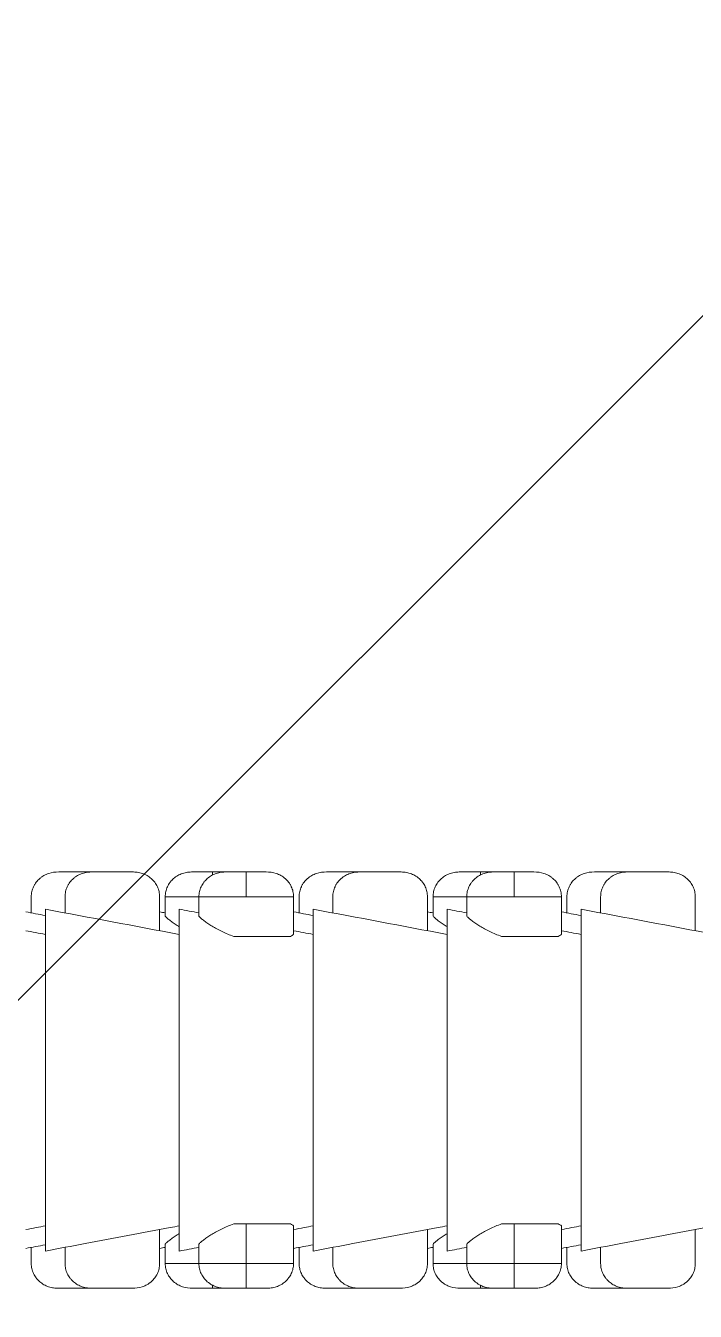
# Model space of a CAD drawing. Header units: millimetres. Extents: x 17284 to 19660, y -6011 to -2651.
# Drawn here: x 19226.22 to 19239.72, y -4939.39 to -4913.46 of the extents above; entities that cross this region are included whole.
import ezdxf

# ---------------------------------------------------------------- set-up
doc = ezdxf.new("R2010")
doc.units = ezdxf.units.MM
doc.layers.add('hatch', color=2, linetype='Continuous')

msp = doc.modelspace()

# ---------------------------------------------------------------- hatches: boundary and pattern name
at = {"layer": 'hatch'}
h = msp.add_hatch(dxfattribs=at)
h.set_pattern_fill('ANSI31', color=256, scale=5)
h.set_pattern_definition([(45, (4064.624, -113.49), (-11.22532, 11.22532), [])])
h.paths.add_polyline_path([(19201.381, -5647.37), (19251.381, -5647.37), (19251.381, -3576.803), (19201.381, -3576.803)])

# ---------------------------------------------------------------- linework, layer by layer
at = {"linetype": 'Continuous', "lineweight": 18, "extrusion": (-1, -2.22045e-16, 0)}
for p, q in [((19226.888, -4930.53), (19227.568, -4930.53)), ((19227.568, -4930.53), (19228.368, -4930.53)), ((19229.588, -4930.53), (19229.988, -4930.53)), ((19229.988, -4930.53), (19230.273, -4930.53)), ((19230.268, -4930.53), (19230.668, -4930.53)), ((19230.668, -4930.53), (19231.068, -4930.53)), ((19232.288, -4930.53), (19232.968, -4930.53)), ((19232.968, -4930.53), (19233.768, -4930.53)), ((19234.988, -4930.53), (19235.388, -4930.53)), ((19235.388, -4930.53), (19235.673, -4930.53)), ((19235.668, -4930.53), (19236.068, -4930.53)), ((19236.068, -4930.53), (19236.468, -4930.53)), ((19237.688, -4930.53), (19238.368, -4930.53)), ((19238.368, -4930.53), (19239.168, -4930.53)), ((19226.334, -4931.03), (19226.334, -4931.357)), ((19227.014, -4931.03), (19227.014, -4931.357)), ((19228.922, -4931.03), (19228.922, -4931.716)), ((19229.034, -4931.03), (19229.034, -4931.424)), ((19229.714, -4931.03), (19229.714, -4931.424)), ((19231.622, -4931.03), (19231.622, -4931.792)), ((19231.734, -4931.03), (19231.734, -4931.357)), ((19232.414, -4931.03), (19232.414, -4931.357)), ((19234.322, -4931.03), (19234.322, -4931.716)), ((19234.434, -4931.03), (19234.434, -4931.424)), ((19235.114, -4931.03), (19235.114, -4931.424)), ((19237.022, -4931.03), (19237.022, -4931.792)), ((19237.134, -4931.03), (19237.134, -4931.357)), ((19237.814, -4931.03), (19237.814, -4931.357)), ((19239.722, -4931.03), (19239.722, -4931.716)), ((19226.618, -4931.282), (19226.618, -4934.73)), ((19229.318, -4931.282), (19229.318, -4934.73)), ((19232.018, -4931.282), (19232.018, -4934.73)), ((19234.718, -4931.282), (19234.718, -4934.73)), ((19237.418, -4931.282), (19237.418, -4934.73)), ((19230.416, -4931.83), (19231.56, -4931.83)), ((19235.816, -4931.83), (19236.96, -4931.83)), ((19226.618, -4934.73), (19226.618, -4938.179)), ((19229.318, -4934.73), (19229.318, -4938.179)), ((19232.018, -4934.73), (19232.018, -4938.179)), ((19234.718, -4934.73), (19234.718, -4938.179)), ((19237.418, -4934.73), (19237.418, -4938.179)), ((19228.922, -4938.43), (19228.922, -4937.745)), ((19230.416, -4937.63), (19230.668, -4937.63)), ((19230.668, -4937.63), (19231.56, -4937.63)), ((19231.622, -4938.43), (19231.622, -4937.669)), ((19234.322, -4938.43), (19234.322, -4937.745)), ((19235.816, -4937.63), (19236.068, -4937.63)), ((19236.068, -4937.63), (19236.96, -4937.63)), ((19237.022, -4938.43), (19237.022, -4937.669)), ((19239.722, -4938.43), (19239.722, -4937.745)), ((19226.334, -4938.43), (19226.334, -4938.104)), ((19227.014, -4938.43), (19227.014, -4938.104)), ((19229.034, -4938.43), (19229.034, -4938.037)), ((19229.714, -4938.43), (19229.714, -4938.037)), ((19231.734, -4938.43), (19231.734, -4938.104)), ((19232.414, -4938.43), (19232.414, -4938.104)), ((19234.434, -4938.43), (19234.434, -4938.037)), ((19235.114, -4938.43), (19235.114, -4938.037)), ((19237.134, -4938.43), (19237.134, -4938.104)), ((19237.814, -4938.43), (19237.814, -4938.104)), ((19226.888, -4938.93), (19227.568, -4938.93)), ((19227.568, -4938.93), (19228.368, -4938.93)), ((19229.988, -4938.93), (19229.588, -4938.93)), ((19230.268, -4938.93), (19229.988, -4938.93)), ((19230.668, -4938.93), (19230.268, -4938.93)), ((19231.068, -4938.93), (19230.668, -4938.93)), ((19232.288, -4938.93), (19232.968, -4938.93)), ((19232.968, -4938.93), (19233.768, -4938.93)), ((19235.388, -4938.93), (19234.988, -4938.93)), ((19235.672, -4938.93), (19235.388, -4938.93)), ((19236.068, -4938.93), (19235.668, -4938.93)), ((19236.468, -4938.93), (19236.068, -4938.93)), ((19237.688, -4938.93), (19238.368, -4938.93)), ((19238.368, -4938.93), (19239.168, -4938.93))]:
    msp.add_line(p, q, dxfattribs=at)
at = {"linetype": 'Continuous', "lineweight": 13, "extrusion": (-1, -2.22045e-16, 0)}
for p, q in [((19229.988, -4930.53), (19229.988, -4930.593)), ((19230.668, -4930.53), (19230.668, -4931.03)), ((19235.388, -4930.53), (19235.388, -4930.593)), ((19236.068, -4930.53), (19236.068, -4931.03)), ((19229.71, -4931.03), (19229.034, -4931.03)), ((19230.668, -4931.03), (19229.714, -4931.03)), ((19231.622, -4931.03), (19230.668, -4931.03)), ((19235.11, -4931.03), (19234.434, -4931.03)), ((19236.068, -4931.03), (19235.114, -4931.03)), ((19237.022, -4931.03), (19236.068, -4931.03)), ((19230.668, -4938.43), (19230.668, -4937.63)), ((19236.068, -4938.43), (19236.068, -4937.63)), ((19229.034, -4938.43), (19229.709, -4938.43)), ((19229.714, -4938.43), (19230.668, -4938.43)), ((19230.668, -4938.43), (19231.622, -4938.43)), ((19230.668, -4938.93), (19230.668, -4938.43)), ((19234.434, -4938.43), (19235.109, -4938.43)), ((19235.114, -4938.43), (19236.068, -4938.43)), ((19236.068, -4938.43), (19237.022, -4938.43)), ((19236.068, -4938.93), (19236.068, -4938.43)), ((19229.988, -4938.93), (19229.988, -4938.867)), ((19235.388, -4938.93), (19235.388, -4938.867))]:
    msp.add_line(p, q, dxfattribs=at)
at = {"linetype": 'Continuous', "lineweight": 18}
for points, knots in [([(19226.888, -4930.53), (19226.819, -4930.53), (19226.75, -4930.54), (19226.668, -4930.567), (19226.652, -4930.574), (19226.62, -4930.588), (19226.589, -4930.603), (19226.56, -4930.621), (19226.538, -4930.636), (19226.531, -4930.642), (19226.518, -4930.652), (19226.511, -4930.658), (19226.478, -4930.686), (19226.454, -4930.712), (19226.423, -4930.753), (19226.413, -4930.767), (19226.399, -4930.79), (19226.395, -4930.797), (19226.387, -4930.813), (19226.383, -4930.82), (19226.365, -4930.86), (19226.354, -4930.892), (19226.342, -4930.943), (19226.339, -4930.961), (19226.335, -4930.995), (19226.334, -4931.013), (19226.334, -4931.03)], [0, 0, 0, 0, 0.25, 0.25, 0.3125, 0.3125, 0.375, 0.4375, 0.4375, 0.46875, 0.46875, 0.5, 0.5, 0.625, 0.625, 0.6875, 0.6875, 0.71875, 0.71875, 0.75, 0.75, 0.875, 0.875, 0.9375, 0.9375, 1, 1, 1, 1]), ([(19227.568, -4930.53), (19227.498, -4930.53), (19227.43, -4930.54), (19227.347, -4930.567), (19227.331, -4930.574), (19227.299, -4930.588), (19227.268, -4930.603), (19227.239, -4930.621), (19227.218, -4930.636), (19227.211, -4930.642), (19227.197, -4930.652), (19227.19, -4930.658), (19227.157, -4930.686), (19227.133, -4930.712), (19227.102, -4930.753), (19227.092, -4930.767), (19227.079, -4930.79), (19227.074, -4930.797), (19227.066, -4930.813), (19227.062, -4930.82), (19227.044, -4930.86), (19227.033, -4930.892), (19227.022, -4930.943), (19227.019, -4930.961), (19227.015, -4930.995), (19227.014, -4931.013), (19227.014, -4931.03)], [0, 0, 0, 0, 0.25, 0.25, 0.3125, 0.3125, 0.375, 0.4375, 0.4375, 0.46875, 0.46875, 0.5, 0.5, 0.625, 0.625, 0.6875, 0.6875, 0.71875, 0.71875, 0.75, 0.75, 0.875, 0.875, 0.9375, 0.9375, 1, 1, 1, 1]), ([(19228.922, -4931.03), (19228.922, -4930.995), (19228.918, -4930.961), (19228.907, -4930.91), (19228.902, -4930.894), (19228.891, -4930.861), (19228.884, -4930.844), (19228.863, -4930.797), (19228.845, -4930.768), (19228.818, -4930.733), (19228.813, -4930.726), (19228.802, -4930.713), (19228.784, -4930.693), (19228.753, -4930.663), (19228.726, -4930.642), (19228.698, -4930.622), (19228.683, -4930.613), (19228.637, -4930.587), (19228.606, -4930.573), (19228.556, -4930.557), (19228.54, -4930.552), (19228.506, -4930.544), (19228.489, -4930.54), (19228.437, -4930.533), (19228.403, -4930.53), (19228.368, -4930.53)], [0, 0, 0, 0, 0.125, 0.125, 0.1875, 0.1875, 0.25, 0.25, 0.375, 0.375, 0.40625, 0.40625, 0.4375, 0.5, 0.5625, 0.5625, 0.625, 0.625, 0.75, 0.75, 0.8125, 0.8125, 0.875, 0.875, 1, 1, 1, 1]), ([(19229.034, -4931.03), (19229.034, -4930.995), (19229.038, -4930.961), (19229.049, -4930.91), (19229.054, -4930.894), (19229.065, -4930.861), (19229.072, -4930.844), (19229.094, -4930.797), (19229.111, -4930.768), (19229.138, -4930.733), (19229.143, -4930.726), (19229.154, -4930.713), (19229.172, -4930.693), (19229.203, -4930.663), (19229.23, -4930.642), (19229.259, -4930.622), (19229.273, -4930.613), (19229.319, -4930.587), (19229.35, -4930.573), (19229.4, -4930.557), (19229.417, -4930.552), (19229.45, -4930.544), (19229.468, -4930.54), (19229.519, -4930.533), (19229.553, -4930.53), (19229.588, -4930.53)], [0, 0, 0, 0, 0.125, 0.125, 0.1875, 0.1875, 0.25, 0.25, 0.375, 0.375, 0.40625, 0.40625, 0.4375, 0.5, 0.5625, 0.5625, 0.625, 0.625, 0.75, 0.75, 0.8125, 0.8125, 0.875, 0.875, 1, 1, 1, 1]), ([(19229.714, -4931.03), (19229.714, -4930.995), (19229.718, -4930.961), (19229.729, -4930.91), (19229.734, -4930.894), (19229.745, -4930.861), (19229.751, -4930.844), (19229.773, -4930.797), (19229.791, -4930.768), (19229.817, -4930.733), (19229.823, -4930.726), (19229.834, -4930.713), (19229.851, -4930.693), (19229.882, -4930.663), (19229.91, -4930.642), (19229.938, -4930.622), (19229.953, -4930.613), (19229.998, -4930.587), (19230.03, -4930.573), (19230.079, -4930.557), (19230.096, -4930.552), (19230.13, -4930.544), (19230.147, -4930.54), (19230.198, -4930.533), (19230.233, -4930.53), (19230.268, -4930.53)], [0, 0, 0, 0, 0.125, 0.125, 0.1875, 0.1875, 0.25, 0.25, 0.375, 0.375, 0.40625, 0.40625, 0.4375, 0.5, 0.5625, 0.5625, 0.625, 0.625, 0.75, 0.75, 0.8125, 0.8125, 0.875, 0.875, 1, 1, 1, 1]), ([(19231.068, -4930.53), (19231.138, -4930.53), (19231.206, -4930.54), (19231.288, -4930.567), (19231.305, -4930.574), (19231.336, -4930.588), (19231.367, -4930.603), (19231.397, -4930.621), (19231.418, -4930.636), (19231.425, -4930.642), (19231.439, -4930.652), (19231.445, -4930.658), (19231.479, -4930.686), (19231.502, -4930.712), (19231.534, -4930.753), (19231.543, -4930.767), (19231.557, -4930.79), (19231.561, -4930.797), (19231.569, -4930.813), (19231.573, -4930.82), (19231.592, -4930.86), (19231.603, -4930.892), (19231.614, -4930.943), (19231.617, -4930.961), (19231.621, -4930.995), (19231.622, -4931.013), (19231.622, -4931.03)], [0, 0, 0, 0, 0.25, 0.25, 0.3125, 0.3125, 0.375, 0.4375, 0.4375, 0.46875, 0.46875, 0.5, 0.5, 0.625, 0.625, 0.6875, 0.6875, 0.71875, 0.71875, 0.75, 0.75, 0.875, 0.875, 0.9375, 0.9375, 1, 1, 1, 1]), ([(19232.288, -4930.53), (19232.219, -4930.53), (19232.15, -4930.54), (19232.068, -4930.567), (19232.052, -4930.574), (19232.02, -4930.588), (19231.989, -4930.603), (19231.96, -4930.621), (19231.938, -4930.636), (19231.931, -4930.642), (19231.918, -4930.652), (19231.911, -4930.658), (19231.878, -4930.686), (19231.854, -4930.712), (19231.823, -4930.753), (19231.813, -4930.767), (19231.799, -4930.79), (19231.795, -4930.797), (19231.787, -4930.813), (19231.783, -4930.82), (19231.765, -4930.86), (19231.754, -4930.892), (19231.742, -4930.943), (19231.739, -4930.961), (19231.735, -4930.995), (19231.734, -4931.013), (19231.734, -4931.03)], [0, 0, 0, 0, 0.25, 0.25, 0.3125, 0.3125, 0.375, 0.4375, 0.4375, 0.46875, 0.46875, 0.5, 0.5, 0.625, 0.625, 0.6875, 0.6875, 0.71875, 0.71875, 0.75, 0.75, 0.875, 0.875, 0.9375, 0.9375, 1, 1, 1, 1]), ([(19232.968, -4930.53), (19232.898, -4930.53), (19232.83, -4930.54), (19232.747, -4930.567), (19232.731, -4930.574), (19232.699, -4930.588), (19232.668, -4930.603), (19232.639, -4930.621), (19232.618, -4930.636), (19232.611, -4930.642), (19232.597, -4930.652), (19232.59, -4930.658), (19232.557, -4930.686), (19232.533, -4930.712), (19232.502, -4930.753), (19232.492, -4930.767), (19232.479, -4930.79), (19232.474, -4930.797), (19232.466, -4930.813), (19232.462, -4930.82), (19232.444, -4930.86), (19232.433, -4930.892), (19232.422, -4930.943), (19232.419, -4930.961), (19232.415, -4930.995), (19232.414, -4931.013), (19232.414, -4931.03)], [0, 0, 0, 0, 0.25, 0.25, 0.3125, 0.3125, 0.375, 0.4375, 0.4375, 0.46875, 0.46875, 0.5, 0.5, 0.625, 0.625, 0.6875, 0.6875, 0.71875, 0.71875, 0.75, 0.75, 0.875, 0.875, 0.9375, 0.9375, 1, 1, 1, 1]), ([(19234.322, -4931.03), (19234.322, -4930.995), (19234.318, -4930.961), (19234.307, -4930.91), (19234.302, -4930.894), (19234.291, -4930.861), (19234.284, -4930.844), (19234.263, -4930.797), (19234.245, -4930.768), (19234.218, -4930.733), (19234.213, -4930.726), (19234.202, -4930.713), (19234.184, -4930.693), (19234.153, -4930.663), (19234.126, -4930.642), (19234.098, -4930.622), (19234.083, -4930.613), (19234.037, -4930.587), (19234.006, -4930.573), (19233.956, -4930.557), (19233.94, -4930.552), (19233.906, -4930.544), (19233.889, -4930.54), (19233.837, -4930.533), (19233.803, -4930.53), (19233.768, -4930.53)], [0, 0, 0, 0, 0.125, 0.125, 0.1875, 0.1875, 0.25, 0.25, 0.375, 0.375, 0.40625, 0.40625, 0.4375, 0.5, 0.5625, 0.5625, 0.625, 0.625, 0.75, 0.75, 0.8125, 0.8125, 0.875, 0.875, 1, 1, 1, 1]), ([(19234.434, -4931.03), (19234.434, -4930.995), (19234.438, -4930.961), (19234.449, -4930.91), (19234.454, -4930.894), (19234.465, -4930.861), (19234.472, -4930.844), (19234.494, -4930.797), (19234.511, -4930.768), (19234.538, -4930.733), (19234.543, -4930.726), (19234.554, -4930.713), (19234.572, -4930.693), (19234.603, -4930.663), (19234.63, -4930.642), (19234.659, -4930.622), (19234.673, -4930.613), (19234.719, -4930.587), (19234.75, -4930.573), (19234.8, -4930.557), (19234.817, -4930.552), (19234.85, -4930.544), (19234.868, -4930.54), (19234.919, -4930.533), (19234.953, -4930.53), (19234.988, -4930.53)], [0, 0, 0, 0, 0.125, 0.125, 0.1875, 0.1875, 0.25, 0.25, 0.375, 0.375, 0.40625, 0.40625, 0.4375, 0.5, 0.5625, 0.5625, 0.625, 0.625, 0.75, 0.75, 0.8125, 0.8125, 0.875, 0.875, 1, 1, 1, 1]), ([(19235.114, -4931.03), (19235.114, -4930.995), (19235.118, -4930.961), (19235.129, -4930.91), (19235.134, -4930.894), (19235.145, -4930.861), (19235.151, -4930.844), (19235.173, -4930.797), (19235.191, -4930.768), (19235.217, -4930.733), (19235.223, -4930.726), (19235.234, -4930.713), (19235.251, -4930.693), (19235.282, -4930.663), (19235.31, -4930.642), (19235.338, -4930.622), (19235.353, -4930.613), (19235.398, -4930.587), (19235.43, -4930.573), (19235.479, -4930.557), (19235.496, -4930.552), (19235.53, -4930.544), (19235.547, -4930.54), (19235.598, -4930.533), (19235.633, -4930.53), (19235.668, -4930.53)], [0, 0, 0, 0, 0.125, 0.125, 0.1875, 0.1875, 0.25, 0.25, 0.375, 0.375, 0.40625, 0.40625, 0.4375, 0.5, 0.5625, 0.5625, 0.625, 0.625, 0.75, 0.75, 0.8125, 0.8125, 0.875, 0.875, 1, 1, 1, 1]), ([(19236.468, -4930.53), (19236.538, -4930.53), (19236.606, -4930.54), (19236.688, -4930.567), (19236.705, -4930.574), (19236.736, -4930.588), (19236.767, -4930.603), (19236.797, -4930.621), (19236.818, -4930.636), (19236.825, -4930.642), (19236.839, -4930.652), (19236.845, -4930.658), (19236.879, -4930.686), (19236.902, -4930.712), (19236.934, -4930.753), (19236.943, -4930.767), (19236.957, -4930.79), (19236.961, -4930.797), (19236.969, -4930.813), (19236.973, -4930.82), (19236.992, -4930.86), (19237.003, -4930.892), (19237.014, -4930.943), (19237.017, -4930.961), (19237.021, -4930.995), (19237.022, -4931.013), (19237.022, -4931.03)], [0, 0, 0, 0, 0.25, 0.25, 0.3125, 0.3125, 0.375, 0.4375, 0.4375, 0.46875, 0.46875, 0.5, 0.5, 0.625, 0.625, 0.6875, 0.6875, 0.71875, 0.71875, 0.75, 0.75, 0.875, 0.875, 0.9375, 0.9375, 1, 1, 1, 1]), ([(19237.688, -4930.53), (19237.619, -4930.53), (19237.55, -4930.54), (19237.468, -4930.567), (19237.452, -4930.574), (19237.42, -4930.588), (19237.389, -4930.603), (19237.36, -4930.621), (19237.338, -4930.636), (19237.331, -4930.642), (19237.318, -4930.652), (19237.311, -4930.658), (19237.278, -4930.686), (19237.254, -4930.712), (19237.223, -4930.753), (19237.213, -4930.767), (19237.199, -4930.79), (19237.195, -4930.797), (19237.187, -4930.813), (19237.183, -4930.82), (19237.165, -4930.86), (19237.154, -4930.892), (19237.142, -4930.943), (19237.139, -4930.961), (19237.135, -4930.995), (19237.134, -4931.013), (19237.134, -4931.03)], [0, 0, 0, 0, 0.25, 0.25, 0.3125, 0.3125, 0.375, 0.4375, 0.4375, 0.46875, 0.46875, 0.5, 0.5, 0.625, 0.625, 0.6875, 0.6875, 0.71875, 0.71875, 0.75, 0.75, 0.875, 0.875, 0.9375, 0.9375, 1, 1, 1, 1]), ([(19238.368, -4930.53), (19238.298, -4930.53), (19238.23, -4930.54), (19238.147, -4930.567), (19238.131, -4930.574), (19238.099, -4930.588), (19238.068, -4930.603), (19238.039, -4930.621), (19238.018, -4930.636), (19238.011, -4930.642), (19237.997, -4930.652), (19237.99, -4930.658), (19237.957, -4930.686), (19237.933, -4930.712), (19237.902, -4930.753), (19237.892, -4930.767), (19237.879, -4930.79), (19237.874, -4930.797), (19237.866, -4930.813), (19237.862, -4930.82), (19237.844, -4930.86), (19237.833, -4930.892), (19237.822, -4930.943), (19237.819, -4930.961), (19237.815, -4930.995), (19237.814, -4931.013), (19237.814, -4931.03)], [0, 0, 0, 0, 0.25, 0.25, 0.3125, 0.3125, 0.375, 0.4375, 0.4375, 0.46875, 0.46875, 0.5, 0.5, 0.625, 0.625, 0.6875, 0.6875, 0.71875, 0.71875, 0.75, 0.75, 0.875, 0.875, 0.9375, 0.9375, 1, 1, 1, 1]), ([(19239.722, -4931.03), (19239.722, -4930.995), (19239.718, -4930.961), (19239.707, -4930.91), (19239.702, -4930.894), (19239.691, -4930.861), (19239.684, -4930.844), (19239.663, -4930.797), (19239.645, -4930.768), (19239.618, -4930.733), (19239.613, -4930.726), (19239.602, -4930.713), (19239.584, -4930.693), (19239.553, -4930.663), (19239.526, -4930.642), (19239.498, -4930.622), (19239.483, -4930.613), (19239.437, -4930.587), (19239.406, -4930.573), (19239.356, -4930.557), (19239.34, -4930.552), (19239.306, -4930.544), (19239.289, -4930.54), (19239.237, -4930.533), (19239.203, -4930.53), (19239.168, -4930.53)], [0, 0, 0, 0, 0.125, 0.125, 0.1875, 0.1875, 0.25, 0.25, 0.375, 0.375, 0.40625, 0.40625, 0.4375, 0.5, 0.5625, 0.5625, 0.625, 0.625, 0.75, 0.75, 0.8125, 0.8125, 0.875, 0.875, 1, 1, 1, 1]), ([(19229.034, -4931.424), (19229.048, -4931.438), (19229.063, -4931.453), (19229.099, -4931.484), (19229.119, -4931.5), (19229.152, -4931.525), (19229.164, -4931.534), (19229.189, -4931.552), (19229.202, -4931.56), (19229.242, -4931.587), (19229.27, -4931.606), (19229.303, -4931.625), (19229.305, -4931.627), (19229.308, -4931.629)], [0, 0, 0, 0, 0.244671, 0.244671, 0.489341, 0.489341, 0.611677, 0.611677, 0.734012, 0.734012, 0.978683, 0.978683, 1, 1, 1, 1]), ([(19229.714, -4931.424), (19229.727, -4931.438), (19229.743, -4931.453), (19229.778, -4931.484), (19229.798, -4931.5), (19229.832, -4931.525), (19229.844, -4931.534), (19229.868, -4931.552), (19229.881, -4931.56), (19229.921, -4931.587), (19229.949, -4931.606), (19230.009, -4931.642), (19230.041, -4931.66), (19230.091, -4931.688), (19230.109, -4931.697), (19230.144, -4931.715), (19230.162, -4931.724), (19230.217, -4931.75), (19230.255, -4931.767), (19230.333, -4931.8), (19230.374, -4931.816), (19230.416, -4931.83)], [0, 0, 0, 0, 0.125, 0.125, 0.25, 0.25, 0.3125, 0.3125, 0.375, 0.375, 0.5, 0.5, 0.625, 0.625, 0.6875, 0.6875, 0.75, 0.75, 0.875, 0.875, 1, 1, 1, 1]), ([(19234.434, -4931.424), (19234.448, -4931.438), (19234.463, -4931.453), (19234.499, -4931.484), (19234.519, -4931.5), (19234.552, -4931.525), (19234.564, -4931.534), (19234.589, -4931.552), (19234.602, -4931.56), (19234.642, -4931.587), (19234.67, -4931.606), (19234.703, -4931.625), (19234.705, -4931.627), (19234.708, -4931.629)], [0, 0, 0, 0, 0.244671, 0.244671, 0.489341, 0.489341, 0.611677, 0.611677, 0.734012, 0.734012, 0.978683, 0.978683, 1, 1, 1, 1]), ([(19235.114, -4931.424), (19235.127, -4931.438), (19235.143, -4931.453), (19235.178, -4931.484), (19235.198, -4931.5), (19235.232, -4931.525), (19235.244, -4931.534), (19235.268, -4931.552), (19235.281, -4931.56), (19235.321, -4931.587), (19235.349, -4931.606), (19235.409, -4931.642), (19235.441, -4931.66), (19235.491, -4931.688), (19235.509, -4931.697), (19235.544, -4931.715), (19235.562, -4931.724), (19235.617, -4931.75), (19235.655, -4931.767), (19235.733, -4931.8), (19235.774, -4931.816), (19235.816, -4931.83)], [0, 0, 0, 0, 0.125, 0.125, 0.25, 0.25, 0.3125, 0.3125, 0.375, 0.375, 0.5, 0.5, 0.625, 0.625, 0.6875, 0.6875, 0.75, 0.75, 0.875, 0.875, 1, 1, 1, 1]), ([(19226.618, -4937.67), (19226.557, -4937.681), (19226.496, -4937.693), (19226.364, -4937.718), (19226.293, -4937.731), (19226.222, -4937.745)], [0, 0, 0, 0, 0.459752, 0.459752, 1, 1, 1, 1]), ([(19229.318, -4937.67), (19229.257, -4937.681), (19229.196, -4937.693), (19228.564, -4937.812), (19227.992, -4937.92), (19227.153, -4938.078), (19226.885, -4938.128), (19226.618, -4938.179)], [0, 0, 0, 0, 0.067447, 0.067447, 0.702741, 0.702741, 1, 1, 1, 1]), ([(19229.714, -4938.037), (19229.727, -4938.023), (19229.743, -4938.008), (19229.778, -4937.977), (19229.798, -4937.961), (19229.832, -4937.935), (19229.844, -4937.927), (19229.868, -4937.909), (19229.881, -4937.9), (19229.921, -4937.873), (19229.949, -4937.855), (19230.009, -4937.819), (19230.041, -4937.801), (19230.091, -4937.773), (19230.109, -4937.764), (19230.144, -4937.746), (19230.162, -4937.737), (19230.217, -4937.711), (19230.255, -4937.694), (19230.333, -4937.661), (19230.374, -4937.645), (19230.416, -4937.63)], [0, 0, 0, 0, 0.125, 0.125, 0.25, 0.25, 0.3125, 0.3125, 0.375, 0.375, 0.5, 0.5, 0.625, 0.625, 0.6875, 0.6875, 0.75, 0.75, 0.875, 0.875, 1, 1, 1, 1]), ([(19232.018, -4937.67), (19231.957, -4937.681), (19231.896, -4937.693), (19231.764, -4937.718), (19231.693, -4937.731), (19231.622, -4937.745)], [0, 0, 0, 0, 0.459752, 0.459752, 1, 1, 1, 1]), ([(19234.718, -4937.67), (19234.657, -4937.681), (19234.596, -4937.693), (19233.964, -4937.812), (19233.392, -4937.92), (19232.553, -4938.078), (19232.285, -4938.128), (19232.018, -4938.179)], [0, 0, 0, 0, 0.067447, 0.067447, 0.702741, 0.702741, 1, 1, 1, 1]), ([(19235.114, -4938.037), (19235.127, -4938.023), (19235.143, -4938.008), (19235.178, -4937.977), (19235.198, -4937.961), (19235.232, -4937.935), (19235.244, -4937.927), (19235.268, -4937.909), (19235.281, -4937.9), (19235.321, -4937.873), (19235.349, -4937.855), (19235.409, -4937.819), (19235.441, -4937.801), (19235.491, -4937.773), (19235.509, -4937.764), (19235.544, -4937.746), (19235.562, -4937.737), (19235.617, -4937.711), (19235.655, -4937.694), (19235.733, -4937.661), (19235.774, -4937.645), (19235.816, -4937.63)], [0, 0, 0, 0, 0.125, 0.125, 0.25, 0.25, 0.3125, 0.3125, 0.375, 0.375, 0.5, 0.5, 0.625, 0.625, 0.6875, 0.6875, 0.75, 0.75, 0.875, 0.875, 1, 1, 1, 1]), ([(19237.418, -4937.67), (19237.357, -4937.681), (19237.296, -4937.693), (19237.164, -4937.718), (19237.093, -4937.731), (19237.022, -4937.745)], [0, 0, 0, 0, 0.459752, 0.459752, 1, 1, 1, 1]), ([(19240.118, -4937.67), (19240.057, -4937.681), (19239.996, -4937.693), (19239.364, -4937.812), (19238.792, -4937.92), (19237.953, -4938.078), (19237.685, -4938.128), (19237.418, -4938.179)], [0, 0, 0, 0, 0.067447, 0.067447, 0.702741, 0.702741, 1, 1, 1, 1]), ([(19229.034, -4938.037), (19229.048, -4938.023), (19229.063, -4938.008), (19229.099, -4937.977), (19229.119, -4937.961), (19229.152, -4937.935), (19229.164, -4937.927), (19229.189, -4937.909), (19229.202, -4937.9), (19229.242, -4937.873), (19229.27, -4937.855), (19229.303, -4937.835), (19229.305, -4937.834), (19229.308, -4937.832)], [0, 0, 0, 0, 0.244671, 0.244671, 0.489341, 0.489341, 0.611677, 0.611677, 0.734012, 0.734012, 0.978683, 0.978683, 1, 1, 1, 1]), ([(19234.434, -4938.037), (19234.448, -4938.023), (19234.463, -4938.008), (19234.499, -4937.977), (19234.519, -4937.961), (19234.552, -4937.935), (19234.564, -4937.927), (19234.589, -4937.909), (19234.602, -4937.9), (19234.642, -4937.873), (19234.67, -4937.855), (19234.703, -4937.835), (19234.705, -4937.834), (19234.708, -4937.832)], [0, 0, 0, 0, 0.244671, 0.244671, 0.489341, 0.489341, 0.611677, 0.611677, 0.734012, 0.734012, 0.978683, 0.978683, 1, 1, 1, 1]), ([(19226.334, -4938.43), (19226.334, -4938.465), (19226.338, -4938.5), (19226.349, -4938.55), (19226.354, -4938.567), (19226.365, -4938.6), (19226.372, -4938.616), (19226.394, -4938.663), (19226.411, -4938.693), (19226.438, -4938.728), (19226.443, -4938.735), (19226.454, -4938.748), (19226.472, -4938.767), (19226.503, -4938.797), (19226.53, -4938.819), (19226.559, -4938.839), (19226.573, -4938.848), (19226.619, -4938.874), (19226.65, -4938.888), (19226.7, -4938.904), (19226.717, -4938.909), (19226.75, -4938.917), (19226.768, -4938.92), (19226.819, -4938.928), (19226.853, -4938.93), (19226.888, -4938.93)], [0, 0, 0, 0, 0.125, 0.125, 0.1875, 0.1875, 0.25, 0.25, 0.375, 0.375, 0.40625, 0.40625, 0.4375, 0.5, 0.5625, 0.5625, 0.625, 0.625, 0.75, 0.75, 0.8125, 0.8125, 0.875, 0.875, 1, 1, 1, 1]), ([(19227.014, -4938.43), (19227.014, -4938.465), (19227.018, -4938.5), (19227.029, -4938.55), (19227.034, -4938.567), (19227.045, -4938.6), (19227.051, -4938.616), (19227.073, -4938.663), (19227.091, -4938.693), (19227.117, -4938.728), (19227.123, -4938.735), (19227.134, -4938.748), (19227.151, -4938.767), (19227.182, -4938.797), (19227.21, -4938.819), (19227.238, -4938.839), (19227.253, -4938.848), (19227.298, -4938.874), (19227.33, -4938.888), (19227.379, -4938.904), (19227.396, -4938.909), (19227.43, -4938.917), (19227.447, -4938.92), (19227.498, -4938.928), (19227.533, -4938.93), (19227.568, -4938.93)], [0, 0, 0, 0, 0.125, 0.125, 0.1875, 0.1875, 0.25, 0.25, 0.375, 0.375, 0.40625, 0.40625, 0.4375, 0.5, 0.5625, 0.5625, 0.625, 0.625, 0.75, 0.75, 0.8125, 0.8125, 0.875, 0.875, 1, 1, 1, 1]), ([(19228.368, -4938.93), (19228.438, -4938.93), (19228.506, -4938.921), (19228.588, -4938.894), (19228.605, -4938.887), (19228.636, -4938.873), (19228.667, -4938.858), (19228.697, -4938.839), (19228.718, -4938.824), (19228.725, -4938.819), (19228.739, -4938.809), (19228.745, -4938.803), (19228.779, -4938.774), (19228.802, -4938.749), (19228.834, -4938.708), (19228.843, -4938.694), (19228.857, -4938.671), (19228.861, -4938.664), (19228.869, -4938.648), (19228.873, -4938.64), (19228.892, -4938.601), (19228.903, -4938.568), (19228.914, -4938.517), (19228.917, -4938.5), (19228.921, -4938.465), (19228.922, -4938.448), (19228.922, -4938.43)], [0, 0, 0, 0, 0.25, 0.25, 0.3125, 0.3125, 0.375, 0.4375, 0.4375, 0.46875, 0.46875, 0.5, 0.5, 0.625, 0.625, 0.6875, 0.6875, 0.71875, 0.71875, 0.75, 0.75, 0.875, 0.875, 0.9375, 0.9375, 1, 1, 1, 1]), ([(19229.588, -4938.93), (19229.519, -4938.93), (19229.45, -4938.921), (19229.368, -4938.894), (19229.352, -4938.887), (19229.32, -4938.873), (19229.289, -4938.858), (19229.26, -4938.839), (19229.238, -4938.824), (19229.231, -4938.819), (19229.218, -4938.809), (19229.211, -4938.803), (19229.178, -4938.774), (19229.154, -4938.749), (19229.123, -4938.708), (19229.113, -4938.694), (19229.099, -4938.671), (19229.095, -4938.664), (19229.087, -4938.648), (19229.083, -4938.64), (19229.065, -4938.601), (19229.054, -4938.568), (19229.042, -4938.517), (19229.039, -4938.5), (19229.035, -4938.465), (19229.034, -4938.448), (19229.034, -4938.43)], [0, 0, 0, 0, 0.25, 0.25, 0.3125, 0.3125, 0.375, 0.4375, 0.4375, 0.46875, 0.46875, 0.5, 0.5, 0.625, 0.625, 0.6875, 0.6875, 0.71875, 0.71875, 0.75, 0.75, 0.875, 0.875, 0.9375, 0.9375, 1, 1, 1, 1]), ([(19230.268, -4938.93), (19230.198, -4938.93), (19230.13, -4938.921), (19230.047, -4938.894), (19230.031, -4938.887), (19229.999, -4938.873), (19229.968, -4938.858), (19229.939, -4938.839), (19229.918, -4938.824), (19229.911, -4938.819), (19229.897, -4938.809), (19229.89, -4938.803), (19229.857, -4938.774), (19229.833, -4938.749), (19229.802, -4938.708), (19229.792, -4938.694), (19229.779, -4938.671), (19229.774, -4938.664), (19229.766, -4938.648), (19229.762, -4938.64), (19229.744, -4938.601), (19229.733, -4938.568), (19229.722, -4938.517), (19229.719, -4938.5), (19229.715, -4938.465), (19229.714, -4938.448), (19229.714, -4938.43)], [0, 0, 0, 0, 0.25, 0.25, 0.3125, 0.3125, 0.375, 0.4375, 0.4375, 0.46875, 0.46875, 0.5, 0.5, 0.625, 0.625, 0.6875, 0.6875, 0.71875, 0.71875, 0.75, 0.75, 0.875, 0.875, 0.9375, 0.9375, 1, 1, 1, 1]), ([(19231.622, -4938.43), (19231.622, -4938.465), (19231.618, -4938.5), (19231.607, -4938.55), (19231.602, -4938.567), (19231.591, -4938.6), (19231.584, -4938.616), (19231.563, -4938.663), (19231.545, -4938.693), (19231.518, -4938.728), (19231.513, -4938.735), (19231.502, -4938.748), (19231.484, -4938.767), (19231.453, -4938.797), (19231.426, -4938.819), (19231.398, -4938.839), (19231.383, -4938.848), (19231.337, -4938.874), (19231.306, -4938.888), (19231.256, -4938.904), (19231.24, -4938.909), (19231.206, -4938.917), (19231.189, -4938.92), (19231.137, -4938.928), (19231.103, -4938.93), (19231.068, -4938.93)], [0, 0, 0, 0, 0.125, 0.125, 0.1875, 0.1875, 0.25, 0.25, 0.375, 0.375, 0.40625, 0.40625, 0.4375, 0.5, 0.5625, 0.5625, 0.625, 0.625, 0.75, 0.75, 0.8125, 0.8125, 0.875, 0.875, 1, 1, 1, 1]), ([(19231.734, -4938.43), (19231.734, -4938.465), (19231.738, -4938.5), (19231.749, -4938.55), (19231.754, -4938.567), (19231.765, -4938.6), (19231.772, -4938.616), (19231.794, -4938.663), (19231.811, -4938.693), (19231.838, -4938.728), (19231.843, -4938.735), (19231.854, -4938.748), (19231.872, -4938.767), (19231.903, -4938.797), (19231.93, -4938.819), (19231.959, -4938.839), (19231.973, -4938.848), (19232.019, -4938.874), (19232.05, -4938.888), (19232.1, -4938.904), (19232.117, -4938.909), (19232.15, -4938.917), (19232.168, -4938.92), (19232.219, -4938.928), (19232.253, -4938.93), (19232.288, -4938.93)], [0, 0, 0, 0, 0.125, 0.125, 0.1875, 0.1875, 0.25, 0.25, 0.375, 0.375, 0.40625, 0.40625, 0.4375, 0.5, 0.5625, 0.5625, 0.625, 0.625, 0.75, 0.75, 0.8125, 0.8125, 0.875, 0.875, 1, 1, 1, 1]), ([(19232.414, -4938.43), (19232.414, -4938.465), (19232.418, -4938.5), (19232.429, -4938.55), (19232.434, -4938.567), (19232.445, -4938.6), (19232.451, -4938.616), (19232.473, -4938.663), (19232.491, -4938.693), (19232.517, -4938.728), (19232.523, -4938.735), (19232.534, -4938.748), (19232.551, -4938.767), (19232.582, -4938.797), (19232.61, -4938.819), (19232.638, -4938.839), (19232.653, -4938.848), (19232.698, -4938.874), (19232.73, -4938.888), (19232.779, -4938.904), (19232.796, -4938.909), (19232.83, -4938.917), (19232.847, -4938.92), (19232.898, -4938.928), (19232.933, -4938.93), (19232.968, -4938.93)], [0, 0, 0, 0, 0.125, 0.125, 0.1875, 0.1875, 0.25, 0.25, 0.375, 0.375, 0.40625, 0.40625, 0.4375, 0.5, 0.5625, 0.5625, 0.625, 0.625, 0.75, 0.75, 0.8125, 0.8125, 0.875, 0.875, 1, 1, 1, 1]), ([(19233.768, -4938.93), (19233.838, -4938.93), (19233.906, -4938.921), (19233.988, -4938.894), (19234.005, -4938.887), (19234.036, -4938.873), (19234.067, -4938.858), (19234.097, -4938.839), (19234.118, -4938.824), (19234.125, -4938.819), (19234.139, -4938.809), (19234.145, -4938.803), (19234.179, -4938.774), (19234.202, -4938.749), (19234.234, -4938.708), (19234.243, -4938.694), (19234.257, -4938.671), (19234.261, -4938.664), (19234.269, -4938.648), (19234.273, -4938.64), (19234.292, -4938.601), (19234.303, -4938.568), (19234.314, -4938.517), (19234.317, -4938.5), (19234.321, -4938.465), (19234.322, -4938.448), (19234.322, -4938.43)], [0, 0, 0, 0, 0.25, 0.25, 0.3125, 0.3125, 0.375, 0.4375, 0.4375, 0.46875, 0.46875, 0.5, 0.5, 0.625, 0.625, 0.6875, 0.6875, 0.71875, 0.71875, 0.75, 0.75, 0.875, 0.875, 0.9375, 0.9375, 1, 1, 1, 1]), ([(19234.988, -4938.93), (19234.919, -4938.93), (19234.85, -4938.921), (19234.768, -4938.894), (19234.752, -4938.887), (19234.72, -4938.873), (19234.689, -4938.858), (19234.66, -4938.839), (19234.638, -4938.824), (19234.631, -4938.819), (19234.618, -4938.809), (19234.611, -4938.803), (19234.578, -4938.774), (19234.554, -4938.749), (19234.523, -4938.708), (19234.513, -4938.694), (19234.499, -4938.671), (19234.495, -4938.664), (19234.487, -4938.648), (19234.483, -4938.64), (19234.465, -4938.601), (19234.454, -4938.568), (19234.442, -4938.517), (19234.439, -4938.5), (19234.435, -4938.465), (19234.434, -4938.448), (19234.434, -4938.43)], [0, 0, 0, 0, 0.25, 0.25, 0.3125, 0.3125, 0.375, 0.4375, 0.4375, 0.46875, 0.46875, 0.5, 0.5, 0.625, 0.625, 0.6875, 0.6875, 0.71875, 0.71875, 0.75, 0.75, 0.875, 0.875, 0.9375, 0.9375, 1, 1, 1, 1]), ([(19235.668, -4938.93), (19235.598, -4938.93), (19235.53, -4938.921), (19235.447, -4938.894), (19235.431, -4938.887), (19235.399, -4938.873), (19235.368, -4938.858), (19235.339, -4938.839), (19235.318, -4938.824), (19235.311, -4938.819), (19235.297, -4938.809), (19235.29, -4938.803), (19235.257, -4938.774), (19235.233, -4938.749), (19235.202, -4938.708), (19235.192, -4938.694), (19235.179, -4938.671), (19235.174, -4938.664), (19235.166, -4938.648), (19235.162, -4938.64), (19235.144, -4938.601), (19235.133, -4938.568), (19235.122, -4938.517), (19235.119, -4938.5), (19235.115, -4938.465), (19235.114, -4938.448), (19235.114, -4938.43)], [0, 0, 0, 0, 0.25, 0.25, 0.3125, 0.3125, 0.375, 0.4375, 0.4375, 0.46875, 0.46875, 0.5, 0.5, 0.625, 0.625, 0.6875, 0.6875, 0.71875, 0.71875, 0.75, 0.75, 0.875, 0.875, 0.9375, 0.9375, 1, 1, 1, 1]), ([(19237.022, -4938.43), (19237.022, -4938.465), (19237.018, -4938.5), (19237.007, -4938.55), (19237.002, -4938.567), (19236.991, -4938.6), (19236.984, -4938.616), (19236.963, -4938.663), (19236.945, -4938.693), (19236.918, -4938.728), (19236.913, -4938.735), (19236.902, -4938.748), (19236.884, -4938.767), (19236.853, -4938.797), (19236.826, -4938.819), (19236.798, -4938.839), (19236.783, -4938.848), (19236.737, -4938.874), (19236.706, -4938.888), (19236.656, -4938.904), (19236.64, -4938.909), (19236.606, -4938.917), (19236.589, -4938.92), (19236.537, -4938.928), (19236.503, -4938.93), (19236.468, -4938.93)], [0, 0, 0, 0, 0.125, 0.125, 0.1875, 0.1875, 0.25, 0.25, 0.375, 0.375, 0.40625, 0.40625, 0.4375, 0.5, 0.5625, 0.5625, 0.625, 0.625, 0.75, 0.75, 0.8125, 0.8125, 0.875, 0.875, 1, 1, 1, 1]), ([(19237.134, -4938.43), (19237.134, -4938.465), (19237.138, -4938.5), (19237.149, -4938.55), (19237.154, -4938.567), (19237.165, -4938.6), (19237.172, -4938.616), (19237.194, -4938.663), (19237.211, -4938.693), (19237.238, -4938.728), (19237.243, -4938.735), (19237.254, -4938.748), (19237.272, -4938.767), (19237.303, -4938.797), (19237.33, -4938.819), (19237.359, -4938.839), (19237.373, -4938.848), (19237.419, -4938.874), (19237.45, -4938.888), (19237.5, -4938.904), (19237.517, -4938.909), (19237.55, -4938.917), (19237.568, -4938.92), (19237.619, -4938.928), (19237.653, -4938.93), (19237.688, -4938.93)], [0, 0, 0, 0, 0.125, 0.125, 0.1875, 0.1875, 0.25, 0.25, 0.375, 0.375, 0.40625, 0.40625, 0.4375, 0.5, 0.5625, 0.5625, 0.625, 0.625, 0.75, 0.75, 0.8125, 0.8125, 0.875, 0.875, 1, 1, 1, 1]), ([(19237.814, -4938.43), (19237.814, -4938.465), (19237.818, -4938.5), (19237.829, -4938.55), (19237.834, -4938.567), (19237.845, -4938.6), (19237.851, -4938.616), (19237.873, -4938.663), (19237.891, -4938.693), (19237.917, -4938.728), (19237.923, -4938.735), (19237.934, -4938.748), (19237.951, -4938.767), (19237.982, -4938.797), (19238.01, -4938.819), (19238.038, -4938.839), (19238.053, -4938.848), (19238.098, -4938.874), (19238.13, -4938.888), (19238.179, -4938.904), (19238.196, -4938.909), (19238.23, -4938.917), (19238.247, -4938.92), (19238.298, -4938.928), (19238.333, -4938.93), (19238.368, -4938.93)], [0, 0, 0, 0, 0.125, 0.125, 0.1875, 0.1875, 0.25, 0.25, 0.375, 0.375, 0.40625, 0.40625, 0.4375, 0.5, 0.5625, 0.5625, 0.625, 0.625, 0.75, 0.75, 0.8125, 0.8125, 0.875, 0.875, 1, 1, 1, 1]), ([(19239.168, -4938.93), (19239.238, -4938.93), (19239.306, -4938.921), (19239.388, -4938.894), (19239.405, -4938.887), (19239.436, -4938.873), (19239.467, -4938.858), (19239.497, -4938.839), (19239.518, -4938.824), (19239.525, -4938.819), (19239.539, -4938.809), (19239.545, -4938.803), (19239.579, -4938.774), (19239.602, -4938.749), (19239.634, -4938.708), (19239.643, -4938.694), (19239.657, -4938.671), (19239.661, -4938.664), (19239.669, -4938.648), (19239.673, -4938.64), (19239.692, -4938.601), (19239.703, -4938.568), (19239.714, -4938.517), (19239.717, -4938.5), (19239.721, -4938.465), (19239.722, -4938.448), (19239.722, -4938.43)], [0, 0, 0, 0, 0.25, 0.25, 0.3125, 0.3125, 0.375, 0.4375, 0.4375, 0.46875, 0.46875, 0.5, 0.5, 0.625, 0.625, 0.6875, 0.6875, 0.71875, 0.71875, 0.75, 0.75, 0.875, 0.875, 0.9375, 0.9375, 1, 1, 1, 1])]:
    msp.add_open_spline(points, degree=3, knots=knots, dxfattribs=at)
for points in [[(19226.222, -4931.335), (19226.354, -4931.36), (19226.486, -4931.385), (19226.618, -4931.41)], [(19226.618, -4931.282), (19227.518, -4931.451), (19228.418, -4931.621), (19229.318, -4931.791)], [(19228.922, -4931.335), (19228.959, -4931.343), (19228.997, -4931.35), (19229.034, -4931.357)], [(19229.318, -4931.282), (19229.45, -4931.307), (19229.582, -4931.332), (19229.714, -4931.357)], [(19231.622, -4931.335), (19231.754, -4931.36), (19231.886, -4931.385), (19232.018, -4931.41)], [(19232.018, -4931.282), (19232.918, -4931.451), (19233.818, -4931.621), (19234.718, -4931.791)], [(19234.322, -4931.335), (19234.359, -4931.343), (19234.397, -4931.35), (19234.434, -4931.357)], [(19234.718, -4931.282), (19234.85, -4931.307), (19234.982, -4931.332), (19235.114, -4931.357)], [(19237.022, -4931.335), (19237.154, -4931.36), (19237.286, -4931.385), (19237.418, -4931.41)], [(19237.418, -4931.282), (19238.318, -4931.451), (19239.218, -4931.621), (19240.118, -4931.791)], [(19226.222, -4931.716), (19226.354, -4931.741), (19226.486, -4931.766), (19226.618, -4931.791)], [(19231.56, -4931.83), (19231.585, -4931.818), (19231.605, -4931.805), (19231.622, -4931.792)], [(19231.622, -4931.716), (19231.754, -4931.741), (19231.886, -4931.766), (19232.018, -4931.791)], [(19236.96, -4931.83), (19236.985, -4931.818), (19237.005, -4931.805), (19237.022, -4931.792)], [(19237.022, -4931.716), (19237.154, -4931.741), (19237.286, -4931.766), (19237.418, -4931.791)], [(19230.416, -4937.63), (19230.54, -4937.63), (19230.664, -4937.63), (19230.786, -4937.63)], [(19231.56, -4937.63), (19231.585, -4937.643), (19231.605, -4937.656), (19231.622, -4937.669)], [(19235.816, -4937.63), (19235.94, -4937.63), (19236.064, -4937.63), (19236.186, -4937.63)], [(19236.96, -4937.63), (19236.985, -4937.643), (19237.005, -4937.656), (19237.022, -4937.669)], [(19226.618, -4938.051), (19226.486, -4938.076), (19226.354, -4938.1), (19226.222, -4938.125)], [(19229.034, -4938.104), (19228.997, -4938.111), (19228.959, -4938.118), (19228.922, -4938.125)], [(19229.714, -4938.104), (19229.582, -4938.129), (19229.45, -4938.154), (19229.318, -4938.179)], [(19232.018, -4938.051), (19231.886, -4938.076), (19231.754, -4938.1), (19231.622, -4938.125)], [(19234.434, -4938.104), (19234.397, -4938.111), (19234.359, -4938.118), (19234.322, -4938.125)], [(19235.114, -4938.104), (19234.982, -4938.129), (19234.85, -4938.154), (19234.718, -4938.179)], [(19237.418, -4938.051), (19237.286, -4938.076), (19237.154, -4938.1), (19237.022, -4938.125)]]:
    msp.add_open_spline(points, degree=3, dxfattribs=at)

doc.saveas('drawing.dxf')
